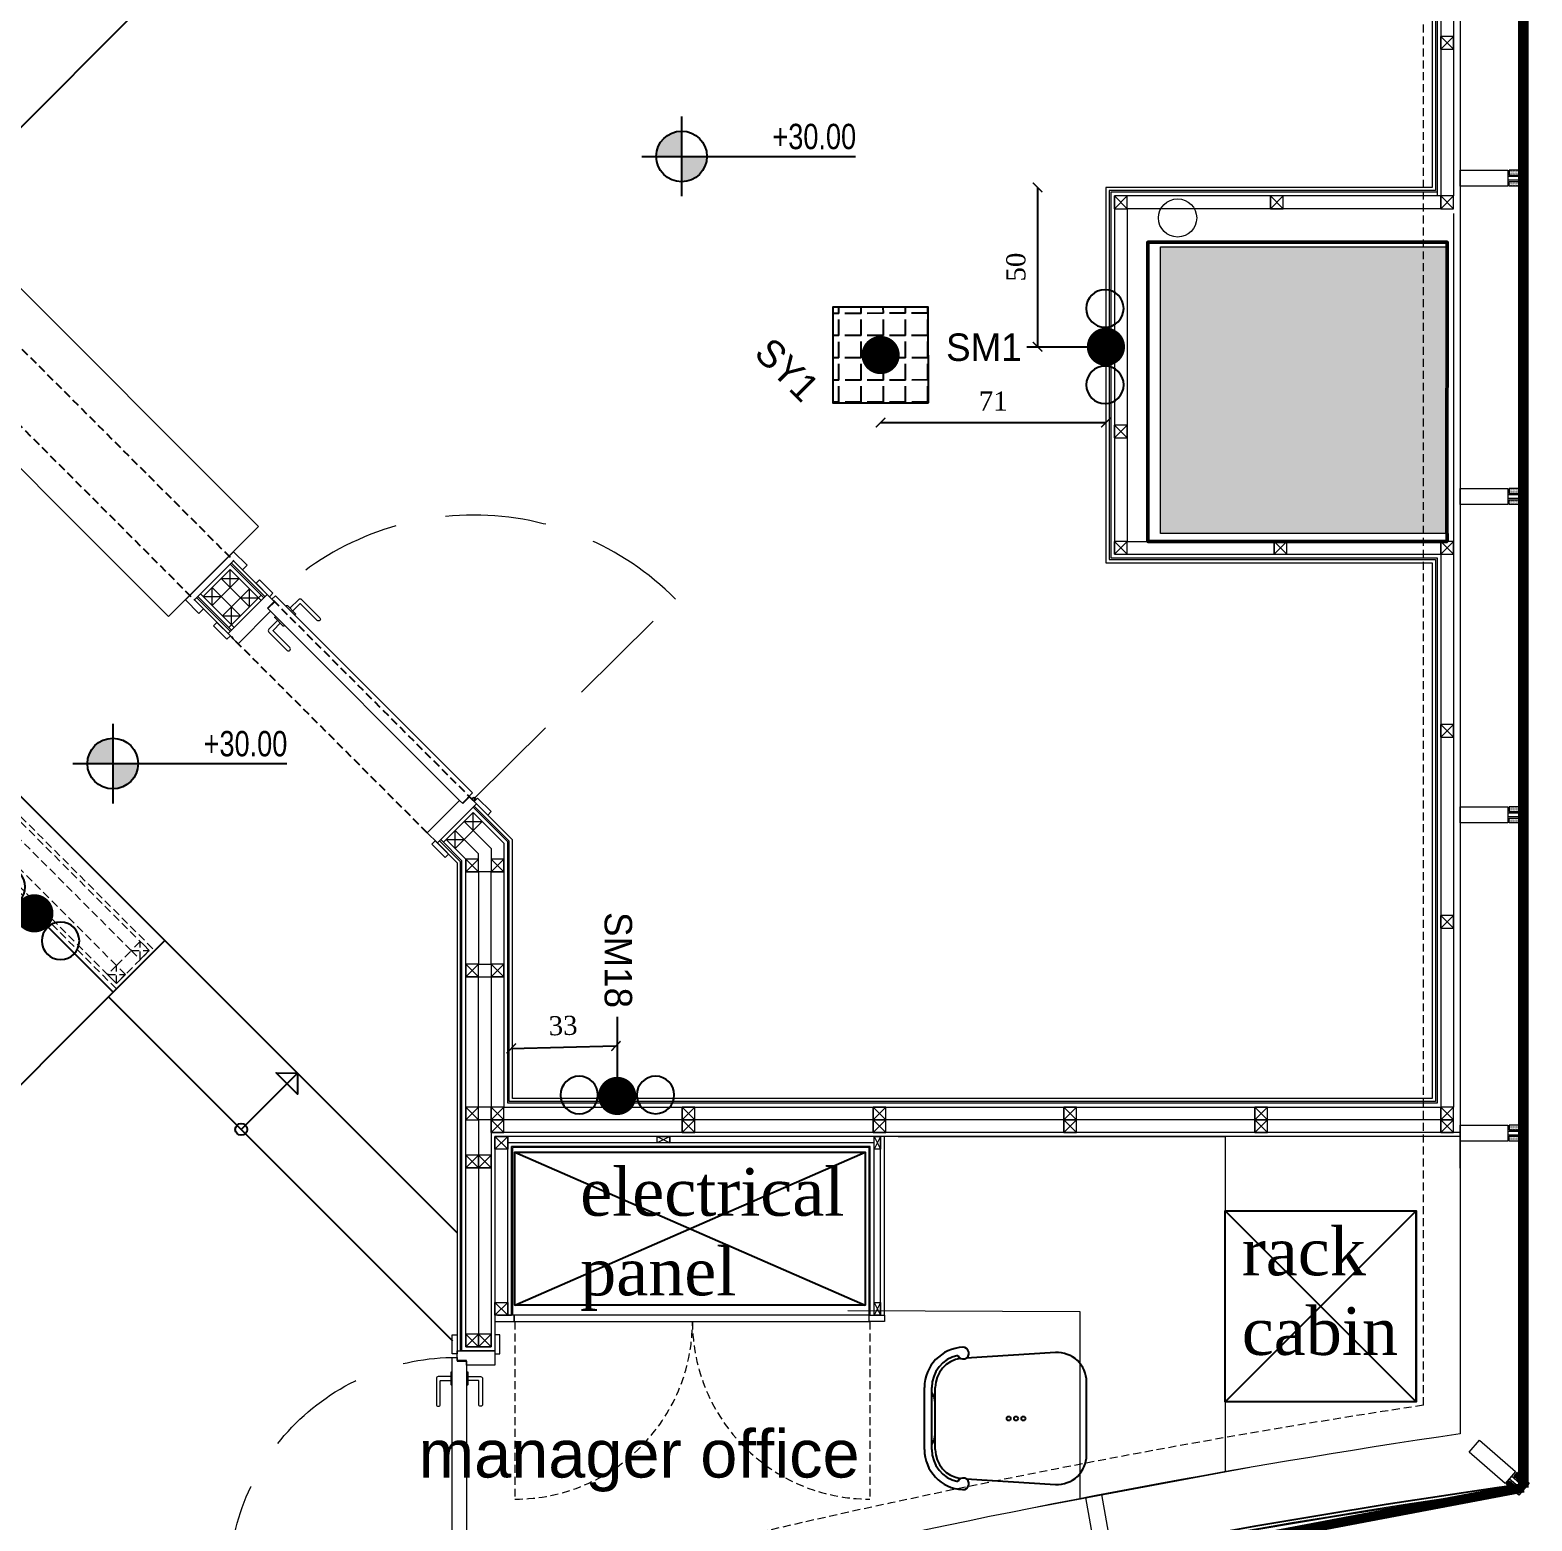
# Model space of a CAD drawing. Header units: millimetres. Extents: x 4459 to 18299, y -2909 to 3305.
# Drawn here: x 16147 to 16619, y 1166.2 to 1634.6 of the extents above; entities that cross this region are included whole.
import ezdxf
from ezdxf.enums import TextEntityAlignment as Align
from ezdxf.xclip import XClip

# ---------------------------------------------------------------- set-up
doc = ezdxf.new("R2010")
doc.units = ezdxf.units.MM
doc.header["$LTSCALE"] = 5
doc.header["$XCLIPFRAME"] = 0
for name, pattern in [('DASHDOT', [25.4, 12.7, -6.35, 0, -6.35]), ('DASHED', [0.75, 0.5, -0.25]), ('DASHEDX2', [1.5, 1, -0.5]), ('HIDDEN', [9.525, 6.35, -3.175]), ('HIDDENX2', [0.75, 0.5, -0.25])]:
    doc.linetypes.add(name, pattern=pattern)
doc.layers.get('Defpoints').update_dxf_attribs({"lineweight": 9})
for name, color, linetype, lineweight in [('141125_RT1$0$LP-CONCRETE', 4, 'Continuous', 15), ('141125_RT1$0$LP-CONCRETE_HATCH', 251, 'Continuous', 9), ('141125_RT1$0$LP-SHOPFRONT', 230, 'Continuous', 9), ('2DGORUNUS3', 41, 'Continuous', 0), ('A-_WIND----_E-', 4, 'Continuous', 13), ('I-Furn-Fixd-N', 2, 'Continuous', 9), ('LP-AREA_POLYLINE', 7, 'Continuous', 5), ('MAK', 235, 'Continuous', 25), ('no3_ahsap kesit on', 40, 'Continuous', 20), ('no3_ahşap gorunus on kalın', 34, 'Continuous', 20), ('no3_alçıpan kesit', 210, 'Continuous', 20), ('no3_duvar kaplama', 8, 'Continuous', 9), ('no3_duvar mevcut', 4, 'Continuous', 50), ('no3_kutu profil gorunus', 8, 'Continuous', 18), ('no3_kutuprofil kesit', 74, 'Continuous', 18), ('no3_mermer gorunus on', 31, 'Continuous', 15), ('no3_seramik ön', 123, 'Continuous', 18), ('no3_yazı tefriş', 152, 'Continuous', 15), ('no3_ölçü tefriş', 252, 'Continuous', 0)]:
    doc.layers.add(name, color=color, linetype=linetype, lineweight=lineweight)
for name, color, linetype in [('DY-49-Kot', 7, 'Continuous'), ('I-Eqpm-Move-N', 2, 'Continuous'), ('I-Furn-Move-N', 2, 'Continuous'), ('katman 1', 7, 'Continuous'), ('LP-DIMENSION_INT_100', 51, 'Continuous'), ('LP-RETAIL_LINE', 10, 'DASHEDX2'), ('S2000-019 Su Tes İşaretler', 5, 'Continuous'), ('SIH', 4, 'Continuous'), ('Sktürk-002 Çizgi', 7, 'Continuous'), ('SU', 152, 'Continuous'), ('wall', 4, 'Continuous'), ('xref_4_vitrin_kaplama$0$2DCAM', 6, 'Continuous')]:
    doc.layers.add(name, color=color, linetype=linetype)
doc.styles.add('M_1.1', font='stylu.ttf', dxfattribs={"width": 0.8, "height": 5})
doc.styles.add('ROMANSTW', font='georgia.ttf')
doc.styles.get("Standard").update_dxf_attribs({"font": 'arial.ttf'})
doc.styles.add('TAKSİM', font='GOTHIC.TTF', dxfattribs={"height": 20})
doc.dimstyles.new('M2', dxfattribs={"dimtxt": 6, "dimasz": 3, "dimexe": 1, "dimexo": 4, "dimgap": 3, "dimtad": 1, "dimdec": 0, "dimzin": 12, "dimdsep": 46, "dimtxsty": 'ROMANSTW', "dimblk": 'ARCHTICK', "dimcen": 0.09, "dimse1": 1, "dimse2": 1, "dimclrd": 251, "dimclre": 251, "dimclrt": 1, "dimadec": 0, "dimazin": 0, "dimtfac": 1, "dimtdec": 0, "dimtix": 1, "dimtmove": 0, "dimatfit": 3, "dimldrblk": 'ARCHTICK', "dimfxl": 1, "dimtolj": 1, "dimtzin": 0, "dimarcsym": 0})
pattern_1 = [(0, (0, 0), (0.9375, 1.875), [0, -1.875])]

# ---------------------------------------------------------------- blocks, each defined once
blk = doc.blocks.new('#150 - TOLIX CHAIR - PLAN VIEW')
at = {"layer": 'I-Furn-Move-N'}
for p, q in [((-23666.1, -18079), (-23471.6, -18079)), ((-23666.1, -18102.1), (-23471.6, -18102.1)), ((-23666.1, -18113.2), (-23471.6, -18113.2)), ((-23758.8, -18210.3), (-23775.9, -18491.3)), ((-23361.8, -18491.3), (-23378.9, -18210.3)), ((-23683.7, -18588.6), (-23454, -18588.6))]:
    blk.add_line(p, q, dxfattribs=at)
for centre in [(-23568.8, -18344), (-23568.8, -18367.1), (-23568.8, -18390.1)]:
    blk.add_circle(centre, 6.46, dxfattribs=at)
for centre, radius, start, end in [((-23666.1, -18205.5), 126.5, 90, 176.9521), ((-23666.1, -18205.5), 103.4, 90, 167.7747), ((-23666.1, -18205.5), 92.3, 90, 172.1616), ((-23613, -18041.6), 71.6, 237.668, 268.4154), ((-23524.7, -18041.6), 71.6, 271.5846, 302.332), ((-23471.6, -18205.5), 126.5, 2.2784, 90), ((-23471.6, -18205.5), 103.4, 12.2253, 90), ((-23471.6, -18205.5), 92.3, 7.8384, 90), ((-23774.2, -18200.5), 18.3, 174.6737, 67.3294), ((-23363.5, -18200.5), 18.3, 112.6706, 5.3263), ((-23683.7, -18496.3), 92.3, 176.8779, 270), ((-23454, -18496.3), 92.3, 270, 3.1221)]:
    blk.add_arc(centre, radius, start, end, dxfattribs=at)
blk = doc.blocks.new('mgdlkgm')
at = {"layer": '141125_RT1$0$LP-CONCRETE_HATCH'}
blk.add_hatch(color=256, dxfattribs=at).paths.add_polyline_path([(62977.11, -7804.78), (62977.11, -7714.78), (63067.11, -7714.78), (63067.11, -7804.78)])
at = {"layer": '141125_RT1$0$LP-CONCRETE'}
blk.add_lwpolyline([(62977.11, -7804.78), (62977.11, -7714.78), (63067.11, -7714.78), (63067.11, -7804.78)], close=True, dxfattribs=at)
blk = doc.blocks.new('Mullion')
at = {"layer": 'A-_WIND----_E-', "lineweight": 0, "ltscale": 0.3}
h = blk.add_hatch(dxfattribs=at)
h.set_pattern_fill('DOTS', color=8, scale=30)
h.set_pattern_definition(pattern_1)
h.paths.add_polyline_path([(0, 25), (-30, 25), (-30, 10), (0, 10)])
h = blk.add_hatch(dxfattribs=at)
h.set_pattern_fill('DOTS', color=8, scale=30)
h.set_pattern_definition(pattern_1)
h.paths.add_polyline_path([(0, -25), (-30, -25), (-30, -10), (0, -10)])
at = {"layer": 'A-_WIND----_E-', "color": 8, "lineweight": 0, "ltscale": 0.3}
for points in [[(-185, 25), (-35, 25), (-35, -25), (-185, -25)], [(-35, -5), (0, -5), (0, 5), (-35, 5)], [(-30, 10), (0, 10), (0, 25), (-30, 25)], [(5, 25), (21, 25), (21, -25), (5, -25)], [(-30, -10), (0, -10), (0, -25), (-30, -25)]]:
    blk.add_lwpolyline(points, close=True, dxfattribs=at)
blk = doc.blocks.new('A$C25195F0E')
at = {"layer": 'LP-AREA_POLYLINE', "elevation": 0}
for points in [[(1241.29, 1481.77), (1740.61, 982.45), (1740.61, -260.52, 0.060132), (1740.61, -260.52), (1740.61, -260.52), (1740.61, -260.52), (1740.61, -260.52), (1740.61, -260.52), (1740.61, -260.52), (1740.61, -260.52), (1740.61, -260.52), (1740.61, -260.52, 0.142516), (363.91, -881.77), (-329.17, -187.72), (-378.67, -138.22)], [(1832.15, 631.33), (1832.15, -450.55, 0.036002), (1478.39, -517.79), (1520.47, -661.41), (1396.29, -697.8), (1431.3, -817.26), (1295.85, -880.41), (957.04, -1038.36), (957.04, -935.71), (837.04, -935.7), (837.04, -1055.7), (538.1, -1055.71), (364.23, -881.45), (364.23, -881.45, -0.142737), (1742.15, -260.52), (1742.15, 631.33)]]:
    blk.add_lwpolyline(points, format="xyb", close=True, dxfattribs=at)
blk = doc.blocks.new('KAPI1')
at = {"layer": 'no3_ahsap kesit on'}
for p, q in [((16945.47, -7443.85), (16945.47, -7445.35)), ((17033.07, -7443.85), (16945.47, -7443.85)), ((16945.47, -7445.35), (16946.67, -7445.35)), ((16946.67, -7445.35), (16946.67, -7448.35)), ((17033.07, -7443.85), (17033.07, -7448.35)), ((17034.27, -7445.35), (17033.07, -7445.35)), ((16946.67, -7448.35), (17031.87, -7448.35))]:
    blk.add_line(p, q, dxfattribs=at)
for points in [[(16951.47, -7443.35), (16951.47, -7439.45, -0.414214), (16952.07, -7438.85), (16960.21, -7438.85, -1), (16960.21, -7440.05), (16952.92, -7440.05, 0.414214), (16952.67, -7440.3), (16952.67, -7443.35)], [(16950.07, -7443.85), (16950.07, -7443.6, -0.414214), (16950.32, -7443.35), (16953.82, -7443.35, -0.414214), (16954.07, -7443.6), (16954.07, -7443.85)], [(16954.07, -7448.35), (16954.07, -7448.6, -0.414214), (16953.82, -7448.85), (16950.32, -7448.85, -0.414214), (16950.07, -7448.6), (16950.07, -7448.35)], [(16951.47, -7448.85), (16951.47, -7452.75, 0.414214), (16952.07, -7453.35), (16960.21, -7453.35, 1), (16960.21, -7452.15), (16952.92, -7452.15, -0.414214), (16952.67, -7451.9), (16952.67, -7448.85)]]:
    blk.add_lwpolyline(points, format="xyb", dxfattribs=at)
for points in [[(16938.37, -7443.85), (16938.37, -7445.35), (16944.37, -7445.35), (16944.37, -7443.85), (16938.37, -7443.85)], [(17041.37, -7443.85), (17041.37, -7445.35), (17035.37, -7445.35), (17035.37, -7443.85), (17041.37, -7443.85)], [(16938.37, -7464.25), (16938.37, -7462.75), (16944.37, -7462.75), (16944.37, -7464.25), (16938.37, -7464.25)], [(17041.37, -7464.25), (17041.37, -7462.75), (17035.37, -7462.75), (17035.37, -7464.25), (17041.37, -7464.25)]]:
    blk.add_lwpolyline(points, dxfattribs=at)
for points in [[(16943.37, -7445.35), (16943.37, -7462.75), (16947.87, -7462.75), (16947.87, -7448.35), (16946.47, -7448.35), (16946.47, -7445.35)], [(17036.37, -7445.35), (17036.37, -7462.75), (17031.87, -7462.75), (17031.87, -7448.35), (17033.27, -7448.35), (17033.27, -7445.35)]]:
    blk.add_lwpolyline(points, close=True, dxfattribs=at)
blk.add_circle((17034.68, -7444.85), 0.5, dxfattribs=at)
at = {"layer": 'no3_duvar kaplama', "linetype": 'HIDDEN'}
blk.add_line((17034.68, -7444.85), (17035.11, -7355.69), dxfattribs=at)
blk.add_arc((17034.71, -7444.93), 89.24, 89.7396, 180.2747, dxfattribs=at)
blk = doc.blocks.new('KAPI2')
at = {"layer": 'no3_ahsap kesit on'}
for p, q in [((17072.72, -7443.85), (17072.72, -7445.35)), ((17142.32, -7443.85), (17072.72, -7443.85)), ((17072.72, -7445.35), (17073.92, -7445.35)), ((17073.92, -7445.35), (17073.92, -7448.35)), ((17142.32, -7443.85), (17142.32, -7448.35)), ((17143.52, -7445.35), (17142.32, -7445.35)), ((17073.92, -7448.35), (17141.12, -7448.35))]:
    blk.add_line(p, q, dxfattribs=at)
for points in [[(17078.72, -7443.35), (17078.72, -7439.45, -0.414214), (17079.32, -7438.85), (17087.46, -7438.85, -1), (17087.46, -7440.05), (17080.17, -7440.05, 0.414214), (17079.92, -7440.3), (17079.92, -7443.35)], [(17077.32, -7443.85), (17077.32, -7443.6, -0.414214), (17077.57, -7443.35), (17081.07, -7443.35, -0.414214), (17081.32, -7443.6), (17081.32, -7443.85)], [(17081.32, -7448.35), (17081.32, -7448.6, -0.414214), (17081.07, -7448.85), (17077.57, -7448.85, -0.414214), (17077.32, -7448.6), (17077.32, -7448.35)], [(17078.72, -7448.85), (17078.72, -7452.75, 0.414214), (17079.32, -7453.35), (17087.46, -7453.35, 1), (17087.46, -7452.15), (17080.17, -7452.15, -0.414214), (17079.92, -7451.9), (17079.92, -7448.85)]]:
    blk.add_lwpolyline(points, format="xyb", dxfattribs=at)
for points in [[(17065.62, -7443.85), (17065.62, -7445.35), (17071.62, -7445.35), (17071.62, -7443.85), (17065.62, -7443.85)], [(17150.62, -7443.85), (17150.62, -7445.35), (17144.62, -7445.35), (17144.62, -7443.85), (17150.62, -7443.85)], [(17065.62, -7458.75), (17065.62, -7457.25), (17071.62, -7457.25), (17071.62, -7458.75), (17065.62, -7458.75)], [(17150.62, -7458.75), (17150.62, -7457.25), (17144.62, -7457.25), (17144.62, -7458.75), (17150.62, -7458.75)]]:
    blk.add_lwpolyline(points, dxfattribs=at)
for points in [[(17070.62, -7445.35), (17070.62, -7457.25), (17075.12, -7457.25), (17075.12, -7448.35), (17073.72, -7448.35), (17073.72, -7445.35)], [(17145.62, -7445.35), (17145.62, -7457.25), (17141.12, -7457.25), (17141.12, -7448.35), (17142.52, -7448.35), (17142.52, -7445.35)]]:
    blk.add_lwpolyline(points, close=True, dxfattribs=at)
blk.add_circle((17143.93, -7444.85), 0.5, dxfattribs=at)
at = {"layer": 'no3_duvar kaplama', "linetype": 'HIDDEN'}
blk.add_line((17143.93, -7444.85), (17143.93, -7373.64), dxfattribs=at)
blk.add_arc((17143.93, -7444.85), 71.21, 89.9998, 180.4043, dxfattribs=at)
blk = doc.blocks.new('plan3')
at = {"color": 252, "linetype": 'DASHED'}
for p, q in [((26778.99, -6858.65), (26864.04, -6943.69)), ((26766.69, -6870.96), (26851.73, -6956)), ((26939.34, -7019), (26875.7, -6955.36)), ((26924.92, -7029.18), (26863.4, -6967.67))]:
    blk.add_line(p, q, dxfattribs=at)
at = {"layer": '141125_RT1$0$LP-SHOPFRONT'}
blk.add_line((27267.97, -6021.97), (27267.97, -7234.94), dxfattribs=at)
blk.add_arc((27647.4, -9911.93, 0), 2703.74, 98.06712, 107.59867, dxfattribs=at)
at = {"layer": '2DGORUNUS3', "linetype": 'HIDDENX2'}
blk.add_lwpolyline([(25764.4, -7970.13), (25764.4, -7930.1, -0.153565), (27237.97, -7209.02), (27237.97, -5980.3), (27603.18, -5980.3)], format="xyb", dxfattribs=at)
at = {"layer": 'A-_WIND----_E-', "color": 8, "lineweight": 0, "ltscale": 0.3, "elevation": 0}
blk.add_lwpolyline([(27249.47, -6021.04), (27249.47, -7218, 0.040135), (26824.33, -7316.16)], format="xyb", dxfattribs=at)
blk.add_lwpolyline([(27242.27, -6720.24), (27242.27, -6829.12)], dxfattribs=at)
at = {"layer": 'LP-RETAIL_LINE', "ltscale": 0.2, "const_width": 3}
blk.add_lwpolyline([(27359.51, -6343.09), (27359.51, -7424.97, 0.036002), (27005.75, -7492.21), (27047.83, -7635.83), (26923.65, -7672.22), (26958.66, -7791.68), (26823.22, -7854.83), (26484.4, -8012.79), (26484.4, -7910.13), (26364.4, -7910.13), (26364.4, -8030.13), (26065.46, -8030.13), (25891.59, -7855.87), (25891.59, -7855.87, -0.142737), (27269.51, -7234.94), (27269.51, -6343.09)], format="xyb", close=True, dxfattribs=at)
at = {"layer": 'MAK', "color": 1}
blk.add_lwpolyline([(26952.49, -7129.57), (27062.49, -7129.57), (27062.49, -7177.61), (26952.49, -7177.61), (26952.49, -7129.57), (27062.49, -7177.61), (26952.49, -7177.61), (27062.49, -7129.57)], dxfattribs=at)
at = {"layer": 'no3_ahsap kesit on'}
for p, q in [((27067.38, -7179.49, 0), (27067.38, -7124.55)), ((27068.63, -7180.74, 0), (27068.63, -7124.55))]:
    blk.add_line(p, q, dxfattribs=at)
blk.add_lwpolyline([(26866.86, -6946.52), (26868.28, -6945.11), (26864.04, -6940.87), (26848.9, -6956), (26853.15, -6960.24), (26854.56, -6958.83), (26851.73, -6956), (26864.04, -6943.69), (26866.86, -6946.52)], dxfattribs=at)
at = {"layer": 'no3_ahsap kesit on', "elevation": 0}
for points in [[(26952.28, -7180.74), (26946.2, -7180.74), (26946.2, -7182.74), (26952.28, -7182.74)], [(27063.84, -7180.74), (27068.63, -7180.74), (27068.63, -7182.74), (27063.84, -7182.74)]]:
    blk.add_lwpolyline(points, close=True, dxfattribs=at)
at = {"layer": 'no3_alçıpan kesit'}
for p, q in [((27242.27, -6720.24), (27242.27, -6829.12, 0)), ((27243.47, -6720.24), (27243.47, -6833.12, 0)), ((26853.64, -6954.09), (26862.74, -6944.99)), ((26854.49, -6954.94), (26862.98, -6946.45)), ((26873.58, -6955.36), (26862.98, -6944.76)), ((26872.73, -6956.21), (26862.98, -6946.45)), ((26863.4, -6965.54), (26852.79, -6954.94)), ((26864.25, -6964.7), (26853.64, -6954.09)), ((26872.73, -6954.51), (26862.55, -6964.7)), ((26873.58, -6955.36), (26863.4, -6965.54)), ((26939.34, -7021.12), (26929.16, -7031.31)), ((26930.01, -7032.15), (26939.34, -7022.82)), ((26950.2, -7031.98, 0), (26939.34, -7021.12)), ((26939.34, -7022.82), (26939.34, -7022.82)), ((26939.34, -7022.82), (26949, -7032.48)), ((26935.8, -7037.95, 0), (26929.16, -7031.31)), ((26937, -7037.45), (26930.86, -7031.31)), ((26933.69, -7028.48), (26933.69, -7028.48)), ((26945.49, -7028.96), (26945.49, -7028.96)), ((26949, -7032.48), (26949, -7115.35)), ((26950.2, -7114.15, 0), (26950.2, -7031.98, 0)), ((26939.83, -7034.62), (26939.83, -7034.62)), ((26935.8, -7191.91), (26935.8, -7037.95, 0)), ((26937, -7190.71), (26937, -7037.45)), ((26949, -7115.35), (27243.47, -7115.35)), ((27242.27, -7114.15, 0), (26950.2, -7114.15, 0)), ((27249.47, -7123.35), (26945, -7123.35)), ((26945, -7123.35), (26945, -7190.71)), ((27249.47, -7124.55, 0), (26946.2, -7124.55, 0)), ((26946.2, -7124.55, 0), (26946.2, -7191.91)), ((27065.39, -7126.55, 0), (26950.2, -7126.55, 0)), ((26950.2, -7179.54, 0), (26950.2, -7126.55, 0)), ((27065.39, -7179.49, 0), (27065.39, -7126.55, 0)), ((27064.14, -7127.75, 0), (26951.4, -7127.75, 0)), ((26951.4, -7180.74, 0), (26951.4, -7127.75, 0)), ((27064.14, -7180.74, 0), (27064.14, -7127.75, 0)), ((26947, -7180.74, 0), (26951.4, -7180.74, 0)), ((26946.2, -7191.91), (26935.8, -7191.91)), ((26945, -7190.71), (26937, -7190.71))]:
    blk.add_line(p, q, dxfattribs=at)
at = {"layer": 'no3_alçıpan kesit', "elevation": 0}
for points in [[(27242.27, -6827.92), (27139.7, -6827.92), (27139.7, -6942.84), (27242.27, -6942.84)], [(27243.47, -6829.12), (27140.9, -6829.12), (27140.9, -6941.64), (27243.47, -6941.64), (27243.47, -7115.35)], [(27242.27, -6942.84), (27242.27, -7114.15)]]:
    blk.add_lwpolyline(points, dxfattribs=at)
at = {"layer": 'no3_duvar mevcut'}
blk.add_lwpolyline([(27245.4, -6935.13), (27245.4, -6937.64), (27151.36, -6937.64), (27151.36, -6843.64), (27245.47, -6843.64), (27245.37, -6935.13)], dxfattribs=at)
at = {"layer": 'no3_kutu profil gorunus', "elevation": 0}
blk.add_lwpolyline([(26952.28, -7180.74), (26952.28, -7182.74), (27063.84, -7182.74), (27063.84, -7180.74)], close=True, dxfattribs=at)
at = {"layer": 'no3_kutuprofil kesit', "elevation": 0}
for points in [[(27247.47, -6778.97), (27243.47, -6778.97), (27243.47, -6782.97), (27247.47, -6782.97), (27247.47, -6778.97), (27243.47, -6782.97), (27243.47, -6778.97), (27247.47, -6782.97)], [(27144.9, -6829.12), (27140.9, -6829.12), (27140.9, -6833.12), (27144.9, -6833.12), (27144.9, -6829.12), (27140.9, -6833.12), (27140.9, -6829.12), (27144.9, -6833.12)], [(27144.9, -6901.13), (27140.9, -6901.13), (27140.9, -6905.13), (27144.9, -6905.13), (27144.9, -6901.13), (27140.9, -6905.13), (27140.9, -6901.13), (27144.9, -6905.13)], [(27144.9, -6937.64), (27140.9, -6937.64), (27140.9, -6941.64), (27144.9, -6941.64), (27144.9, -6937.64), (27140.9, -6941.64), (27140.9, -6937.64), (27144.9, -6941.64)], [(27195.1, -6937.64), (27191.1, -6937.64), (27191.1, -6941.64), (27195.1, -6941.64), (27195.1, -6937.64), (27191.1, -6941.64), (27191.1, -6937.64), (27195.1, -6941.64)], [(27247.47, -6937.64), (27243.47, -6937.64), (27243.47, -6941.64), (27247.47, -6941.64), (27247.47, -6937.64), (27243.47, -6941.64), (27243.47, -6937.64), (27247.47, -6941.64)], [(27247.47, -6995.13), (27243.47, -6995.13), (27243.47, -6999.13), (27247.47, -6999.13), (27247.47, -6995.13), (27243.47, -6999.13), (27243.47, -6995.13), (27247.47, -6999.13)], [(26936.51, -7025.65), (26939.34, -7028.48), (26942.17, -7025.65), (26939.34, -7022.82), (26936.51, -7025.65), (26942.17, -7025.65), (26939.34, -7028.48), (26939.34, -7022.82)], [(26930.86, -7031.31), (26933.69, -7034.13), (26936.51, -7031.31), (26933.69, -7028.48), (26930.86, -7031.31), (26936.51, -7031.31), (26933.69, -7034.13), (26933.69, -7028.48)], [(26937, -7037.45), (26937, -7041.45), (26941, -7041.45), (26941, -7037.45), (26937, -7037.45), (26941, -7041.45), (26937, -7041.45), (26941, -7037.45)], [(26945, -7037.45), (26945, -7041.45), (26949, -7041.45), (26949, -7037.45), (26945, -7037.45), (26949, -7041.45), (26945, -7041.45), (26949, -7037.45)], [(27247.47, -7055.13), (27243.47, -7055.13), (27243.47, -7059.13), (27247.47, -7059.13), (27247.47, -7055.13), (27243.47, -7059.13), (27243.47, -7055.13), (27247.47, -7059.13)], [(26937, -7070.46), (26937, -7074.46), (26941, -7074.46), (26941, -7070.46), (26937, -7070.46), (26941, -7074.46), (26937, -7074.46), (26941, -7070.46)], [(26945, -7070.46), (26945, -7074.46), (26949, -7074.46), (26949, -7070.46), (26945, -7070.46), (26949, -7074.46), (26945, -7074.46), (26949, -7070.46)], [(26941, -7115.35), (26937, -7115.35), (26937, -7119.35), (26941, -7119.35), (26941, -7115.35), (26937, -7119.35), (26937, -7115.35), (26941, -7119.35)], [(26949, -7115.35), (26945, -7115.35), (26945, -7119.35), (26949, -7119.35), (26949, -7115.35), (26945, -7119.35), (26945, -7115.35), (26949, -7119.35)], [(27009, -7115.35), (27005, -7115.35), (27005, -7119.35), (27009, -7119.35), (27009, -7115.35), (27005, -7119.35), (27005, -7115.35), (27009, -7119.35)], [(27069, -7115.35), (27065, -7115.35), (27065, -7119.35), (27069, -7119.35), (27069, -7115.35), (27065, -7119.35), (27065, -7115.35), (27069, -7119.35)], [(27129, -7115.35), (27125, -7115.35), (27125, -7119.35), (27129, -7119.35), (27129, -7115.35), (27125, -7119.35), (27125, -7115.35), (27129, -7119.35)], [(27189, -7115.35), (27185, -7115.35), (27185, -7119.35), (27189, -7119.35), (27189, -7115.35), (27185, -7119.35), (27185, -7115.35), (27189, -7119.35)], [(27247.47, -7115.35), (27243.47, -7115.35), (27243.47, -7119.35), (27247.47, -7119.35), (27247.47, -7115.35), (27243.47, -7119.35), (27243.47, -7115.35), (27247.47, -7119.35)], [(26949, -7119.35), (26945, -7119.35), (26945, -7123.35), (26949, -7123.35), (26949, -7119.35), (26945, -7123.35), (26945, -7119.35), (26949, -7123.35)], [(27009, -7119.35), (27005, -7119.35), (27005, -7123.35), (27009, -7123.35), (27009, -7119.35), (27005, -7123.35), (27005, -7119.35), (27009, -7123.35)], [(27069, -7119.35), (27065, -7119.35), (27065, -7123.35), (27069, -7123.35), (27069, -7119.35), (27065, -7123.35), (27065, -7119.35), (27069, -7123.35)], [(27129, -7119.35), (27125, -7119.35), (27125, -7123.35), (27129, -7123.35), (27129, -7119.35), (27125, -7123.35), (27125, -7119.35), (27129, -7123.35)], [(27189, -7119.35), (27185, -7119.35), (27185, -7123.35), (27189, -7123.35), (27189, -7119.35), (27185, -7123.35), (27185, -7119.35), (27189, -7123.35)], [(27247.47, -7119.35), (27243.47, -7119.35), (27243.47, -7123.35), (27247.47, -7123.35), (27247.47, -7119.35), (27243.47, -7123.35), (27243.47, -7119.35), (27247.47, -7123.35)], [(26946.2, -7124.55), (26950.2, -7124.55), (26950.2, -7128.55), (26946.2, -7128.55), (26946.2, -7124.55), (26950.2, -7128.55), (26950.2, -7124.55), (26946.2, -7128.55)], [(26997.18, -7124.55), (27001.18, -7124.55), (27001.18, -7126.55), (26997.18, -7126.55), (26997.18, -7124.55), (27001.18, -7126.55), (27001.18, -7124.55), (26997.18, -7126.55)], [(27065.39, -7124.55), (27067.39, -7124.55), (27067.39, -7128.55), (27065.39, -7128.55), (27065.39, -7124.55), (27067.39, -7128.55), (27067.39, -7124.55), (27065.39, -7128.55)], [(26937, -7130.46), (26937, -7134.46), (26941, -7134.46), (26941, -7130.46), (26937, -7130.46), (26941, -7134.46), (26937, -7134.46), (26941, -7130.46)], [(26941, -7130.46), (26941, -7134.46), (26945, -7134.46), (26945, -7130.46), (26941, -7130.46), (26945, -7134.46), (26941, -7134.46), (26945, -7130.46)], [(27063.84, -7180.74), (27063.84, -7128.05), (26951.7, -7128.05), (26951.7, -7180.74)], [(26946.2, -7176.74), (26950.2, -7176.74), (26950.2, -7180.74), (26946.2, -7180.74), (26946.2, -7176.74), (26950.2, -7180.74), (26950.2, -7176.74), (26946.2, -7180.74)], [(27065.39, -7176.74), (27067.39, -7176.74), (27067.39, -7180.74), (27065.39, -7180.74), (27065.39, -7176.74), (27067.39, -7180.74), (27067.39, -7176.74), (27065.39, -7180.74)], [(26937, -7186.71), (26937, -7190.71), (26941, -7190.71), (26941, -7186.71), (26937, -7186.71), (26941, -7190.71), (26937, -7190.71), (26941, -7186.71)], [(26941, -7186.71), (26941, -7190.71), (26945, -7190.71), (26945, -7186.71), (26941, -7186.71), (26945, -7190.71), (26941, -7190.71), (26945, -7186.71)]]:
    blk.add_lwpolyline(points, dxfattribs=at)
at = {"layer": 'no3_kutuprofil kesit'}
for points in [[(27193.89, -6829.12), (27189.89, -6829.12), (27189.89, -6833.12), (27193.89, -6833.12), (27193.89, -6829.12), (27189.89, -6833.12), (27189.89, -6829.12), (27193.89, -6833.12)], [(27247.47, -6829.12), (27243.47, -6829.12), (27243.47, -6833.12), (27247.47, -6833.12), (27247.47, -6829.12), (27243.47, -6833.12), (27243.47, -6829.12), (27247.47, -6833.12)], [(26860.15, -6949.28), (26862.98, -6952.11), (26865.8, -6949.28), (26862.98, -6946.45), (26860.15, -6949.28), (26865.8, -6949.28), (26862.98, -6952.11), (26862.98, -6946.45)], [(26854.49, -6954.94), (26857.32, -6957.77), (26860.15, -6954.94), (26857.32, -6952.11), (26854.49, -6954.94), (26860.15, -6954.94), (26857.32, -6957.77), (26857.32, -6952.11)], [(26866.23, -6955.36), (26869.06, -6958.19), (26871.88, -6955.36), (26869.06, -6952.53), (26866.23, -6955.36), (26871.88, -6955.36), (26869.06, -6958.19), (26869.06, -6952.53)], [(26860.57, -6961.02), (26863.4, -6963.85), (26866.23, -6961.02), (26863.4, -6958.19), (26860.57, -6961.02), (26866.23, -6961.02), (26863.4, -6963.85), (26863.4, -6958.19)]]:
    blk.add_lwpolyline(points, dxfattribs=at)
at = {"layer": 'no3_mermer gorunus on', "lineweight": 9}
blk.add_lwpolyline([(26789.69, -6850.78), (26761.41, -6879.07), (26843.62, -6961.28), (26871.91, -6933), (26789.69, -6850.78)], dxfattribs=at)
at = {"layer": 'no3_mermer gorunus on', "color": 3}
blk.add_circle((27160.72, -6836.02), 6, dxfattribs=at)
at = {"layer": 'no3_seramik ön'}
for p, q in [((27240.77, -6722.94, 0), (27240.77, -6826.42, 0)), ((27241.77, -6721.94), (27241.77, -6827.42, 0)), ((27240.77, -6826.42, 0), (27138.2, -6826.42, 0)), ((27138.2, -6826.42, 0), (27138.2, -6944.34)), ((27241.77, -6827.42, 0), (27139.2, -6827.42, 0)), ((27139.2, -6827.42, 0), (27139.2, -6943.34)), ((26873.94, -6955.01), (26863.33, -6944.4)), ((26874.64, -6954.3), (26864.04, -6943.69)), ((27138.2, -6944.34), (27240.77, -6944.34)), ((27139.2, -6943.34), (27241.77, -6943.34)), ((27240.77, -6944.34), (27240.77, -7112.65, 0)), ((27241.77, -6943.34), (27241.77, -7113.65)), ((26862.34, -6966.6), (26851.73, -6956)), ((26863.05, -6965.9), (26852.44, -6955.29)), ((26950.7, -7031.77), (26939.7, -7020.77)), ((26951.7, -7031.36, 0), (26940.4, -7020.06)), ((26928.1, -7032.37), (26934.3, -7038.57, 0)), ((26928.81, -7031.66), (26935.3, -7038.15)), ((26950.7, -7113.65), (26950.7, -7031.77)), ((26951.7, -7112.65, 0), (26951.7, -7031.36, 0)), ((26934.3, -7038.57, 0), (26934.3, -7191.91)), ((26934.6, -7037.45), (26934.6, -7037.45)), ((26935.3, -7038.15), (26935.3, -7191.91)), ((27240.77, -7112.65, 0), (26951.7, -7112.65, 0)), ((27241.77, -7113.65), (26950.7, -7113.65))]:
    blk.add_line(p, q, dxfattribs=at)
at = {"layer": 'no3_ölçü tefriş'}
for p, q in [((26936.51, -7031.31), (26939.34, -7028.48)), ((26941, -7035.79), (26936.51, -7031.31)), ((26939.34, -7028.48), (26945, -7034.14)), ((26941, -7037.45), (26941, -7035.79)), ((26945, -7034.14), (26945, -7037.45)), ((27243.47, -7119.35), (26949, -7119.35))]:
    blk.add_line(p, q, dxfattribs=at)
at = {"layer": 'no3_ölçü tefriş', "linetype": 'DASHED'}
for p, q in [((26952.49, -7182.74, 0), (26952.49, -7238.52, 0)), ((27064.04, -7182.74, 0), (27064.04, -7238.52, 0))]:
    blk.add_line(p, q, dxfattribs=at)
at = {"layer": 'no3_ölçü tefriş', "elevation": 0}
for points in [[(26889.96, -6116), (26945.11, -6171.15), (27058.94, -6059.17), (27247.47, -6059.17), (27247.47, -6829.12)], [(26945, -7119.35), (26941, -7119.35), (26941, -7188.71)]]:
    blk.add_lwpolyline(points, dxfattribs=at)
at = {"layer": 'no3_ölçü tefriş'}
for points in [[(27243.47, -6833.12), (27144.9, -6833.12), (27144.9, -6937.64), (27151.9, -6937.64)], [(27247.47, -6834.61), (27247.47, -7115.35)], [(26860.15, -6954.94), (26862.98, -6952.11), (26866.23, -6955.36), (26863.4, -6958.19), (26860.15, -6954.94)]]:
    blk.add_lwpolyline(points, dxfattribs=at)
at = {"layer": 'no3_ölçü tefriş', "elevation": 0}
for points in [[(26941, -7070.46), (26945, -7070.46), (26945, -7041.45), (26941, -7041.45)], [(26945, -7115.35), (26941, -7115.35), (26941, -7074.46), (26945, -7074.46)]]:
    blk.add_lwpolyline(points, close=True, dxfattribs=at)
at = {"layer": 'no3_ölçü tefriş', "linetype": 'DASHED'}
for centre, start, end in [((26952.49, -7182.74, 0), 270, 0), ((27064.04, -7182.74, 0), 180, 270)]:
    blk.add_arc(centre, 55.78, start, end, dxfattribs=at)
at = {"layer": 'xref_4_vitrin_kaplama$0$2DCAM'}
blk.add_line((27267.97, -6021.04, 0), (27267.97, -7234.01, 0), dxfattribs=at)
blk.add_arc((27647.4, -9911, 0), 2703.74, 98.06712, 107.59867, dxfattribs=at)
at = {"layer": 'A-_WIND----_E-'}
ref = blk.add_blockref('Mullion', (27267.97, -6823.54, 0), dxfattribs=dict(at, xscale=0.1, yscale=0.1, zscale=0.1))
XClip(ref).set_block_clipping_path([(-22651.8683022803, -11465.8578292649), (3508.0003322479, 14096.5087822975)])
ref = blk.add_blockref('Mullion', (27267.97, -6923.54, 0), dxfattribs=dict(at, xscale=0.1, yscale=0.1, zscale=0.1))
XClip(ref).set_block_clipping_path([(-22651.8683022838, -10465.8578292645), (3508.0003322444, 15096.5087822978)])
ref = blk.add_blockref('Mullion', (27267.97, -7023.54, 0), dxfattribs=dict(at, xscale=0.1, yscale=0.1, zscale=0.1))
XClip(ref).set_block_clipping_path([(-22651.8683022868, -9465.8578292649), (3508.0003322414, 16096.5087822974)])
ref = blk.add_blockref('Mullion', (27267.97, -7123.54, 0), dxfattribs=dict(at, xscale=0.1, yscale=0.1, zscale=0.1))
XClip(ref).set_block_clipping_path([(-22651.8683022812, -8465.8578292649), (3508.000332247, 17096.5087822975)])
ref = blk.add_blockref('Mullion', (27267.97, -7234.01, 0), dxfattribs=dict(at, xscale=0.09999999999999998, yscale=0.09999999999999998, zscale=0.09999999999999998, rotation=319.118257896372))
XClip(ref).set_block_clipping_path([(-12308.3466548283, -20391.1319864425), (7470.1377958389, -3269.5000604114), (-9260.4291040177, 16057.2357734883), (-29038.913554685, -1064.3961525428)])
ref = blk.add_blockref('Mullion', (27137.58, -7255.76), dxfattribs=dict(at, xscale=0.1, yscale=0.1, zscale=0.1, rotation=279.9099216714046))
XClip(ref).set_block_clipping_path([(3363.1352324438, -22258.8150156018), (7865.2403835162, 3510.7363228375), (-17315.7239375054, 7910.0115639836), (-21817.8290885777, -17859.5397744557)])
at = {"layer": 'LP-DIMENSION_INT_100', "color": 0}
ref = blk.add_blockref('mgdlkgm', (-35821.71, 869.66), dxfattribs=at)
XClip(ref).set_block_clipping_path([(60824.4977743, -8839.7825836436), (63440.4846377529, -6283.5459224874)])
at = {"layer": 'no3_ahşap gorunus on kalın'}
ref = blk.add_blockref('A$C25195F0E', (25527.36, -6974.42), dxfattribs=at)
XClip(ref).set_block_clipping_path([(-524.5749777342, -995.7045508397), (2091.4118857187, 1560.5321103166)])
at = {"layer": 'no3_ölçü tefriş', "color": 3, "rotation": 315}
blk.add_blockref('KAPI1', (20158.53, 10291.13), dxfattribs=at)
at = {"layer": 'no3_ölçü tefriş', "color": 3, "xscale": -1, "rotation": 89.9999999999996}
blk.add_blockref('KAPI2', (19488.95, 9878.71), dxfattribs=at)
at = {"layer": 'MAK', "color": 1, "insert": (26972.99, -7134.49), "char_height": 15, "width": 799.0323, "attachment_point": 1, "rotation": 0.0001}
blk.add_mtext('{\\fGeorgia|b0|i0|c162|p18;electrical\\Ppanel\\P}', dxfattribs=at)
blk = doc.blocks.new('Kot işareti-Plan')
at = {"layer": 'DY-49-Kot'}
h = blk.add_hatch(color=256, dxfattribs=at)
h.dxf.hatch_style = 1
h.paths.add_polyline_path([(0, 0.35, 0.414214), (-0.35, 0), (0, 0)])
h.paths.add_polyline_path([(0.35, 0), (0, 0), (0, -0.35, 0.414214)])
for points in [[(0, 0.55), (0, -0.55)], [(-0.55, 0), (2.4, 0)]]:
    blk.add_lwpolyline(points, dxfattribs=at)
blk.add_circle((0, 0), 0.35, dxfattribs=at)
at = {"layer": 'DY-49-Kot', "style": 'M_1.1', "width": 0.8}
for tag, p in [('İNCEKOT', (2.409, 0.1)), ('KABAKOT', (2.408, -0.404))]:
    blk.add_attdef(tag, text='', height=0.35, dxfattribs=at).set_placement(p, align=Align.RIGHT)
blk = doc.blocks.new('RRR')
for p, q in [((28368.41, -7041.79), (28460.26, -7133.65)), ((28350.73, -7059.47), (28458.85, -7167.59))]:
    blk.add_line(p, q)
at = {"elevation": 0}
for points in [[(28185.05, -6858.44), (28368.41, -7041.79), (28350.73, -7059.47)], [(28392.42, -7101.15), (28410.09, -7083.48), (28410.09, -7090.11), (28403.4, -7083.42), (28410.09, -7083.48)]]:
    blk.add_lwpolyline(points, dxfattribs=at)
blk.add_circle((28392.42, -7101.15), 1.86)
at = {"xscale": 22.76837192191504, "yscale": 22.76837192191504, "zscale": 22.76837192191504}
for p in [(28530.81, -6795.48), (28352.06, -6986.23)]:
    blk.add_blockref('Kot işareti-Plan', p, dxfattribs=at).add_auto_attribs({'İNCEKOT': '+30.00'})
blk = doc.blocks.new('vvv')
at = {"layer": 'no3_seramik ön', "color": 251, "linetype": 'DASHED'}
for p, q in [((24724.43, -6556.43), (24738.57, -6542.29)), ((25119.23, -6951.24), (24724.43, -6556.43, 0)), ((25133.38, -6937.1), (25119.23, -6951.24))]:
    blk.add_line(p, q, dxfattribs=at)
for points in [[(25120.29, -6950.18), (24725.49, -6555.37), (24737.51, -6543.35), (25132.32, -6938.16)], [(25120.29, -6948.48), (24727.18, -6555.37), (24737.51, -6545.05), (25130.62, -6938.16)]]:
    blk.add_lwpolyline(points, close=True, dxfattribs=at)
for points in [[(24734.68, -6547.88), (24737.51, -6550.7), (24740.34, -6547.88), (24737.51, -6545.05), (24734.68, -6547.88), (24740.34, -6547.88), (24737.51, -6550.7), (24737.51, -6545.05)], [(24802.17, -6615.36), (24737.51, -6550.7), (24732.84, -6555.37), (24797.5, -6620.03), (24802.17, -6615.36)], [(24727.18, -6555.37), (24730.01, -6558.2), (24732.84, -6555.37), (24730.01, -6552.54), (24727.18, -6555.37), (24732.84, -6555.37), (24730.01, -6558.2), (24730.01, -6552.54)], [(24802.17, -6615.36), (24805, -6618.19), (24807.82, -6615.36), (24805, -6612.54), (24802.17, -6615.36), (24807.82, -6615.36), (24805, -6618.19), (24805, -6612.54)], [(24794.67, -6622.86), (24797.5, -6625.69), (24800.33, -6622.86), (24797.5, -6620.03), (24794.67, -6622.86), (24800.33, -6622.86), (24797.5, -6625.69), (24797.5, -6620.03)], [(24844.59, -6657.79), (24805, -6618.19), (24800.33, -6622.86), (24839.93, -6662.46), (24844.59, -6657.79)], [(24844.59, -6657.79), (24847.42, -6660.62), (24850.25, -6657.79), (24847.42, -6654.96), (24844.59, -6657.79), (24850.25, -6657.79), (24847.42, -6660.62), (24847.42, -6654.96)], [(24837.1, -6665.29), (24839.93, -6668.11), (24842.76, -6665.29), (24839.93, -6662.46), (24837.1, -6665.29), (24842.76, -6665.29), (24839.93, -6668.11), (24839.93, -6662.46)], [(24887.02, -6700.22), (24847.42, -6660.62), (24842.76, -6665.29), (24882.35, -6704.88), (24887.02, -6700.22)], [(24887.02, -6700.22), (24889.85, -6703.05), (24892.68, -6700.22), (24889.85, -6697.39), (24887.02, -6700.22), (24892.68, -6700.22), (24889.85, -6703.05), (24889.85, -6697.39)], [(24879.52, -6707.71), (24882.35, -6710.54), (24885.18, -6707.71), (24882.35, -6704.88), (24879.52, -6707.71), (24885.18, -6707.71), (24882.35, -6710.54), (24882.35, -6704.88)], [(24929.45, -6742.64), (24889.85, -6703.05), (24885.18, -6707.71), (24924.78, -6747.31), (24929.45, -6742.64)], [(24929.45, -6742.64), (24932.28, -6745.47), (24935.1, -6742.64), (24932.28, -6739.82), (24929.45, -6742.64), (24935.1, -6742.64), (24932.28, -6745.47), (24932.28, -6739.82)], [(24921.95, -6750.14), (24924.78, -6752.97), (24927.61, -6750.14), (24924.78, -6747.31), (24921.95, -6750.14), (24927.61, -6750.14), (24924.78, -6752.97), (24924.78, -6747.31)], [(24971.87, -6785.07), (24932.28, -6745.47), (24927.61, -6750.14), (24967.21, -6789.74), (24971.87, -6785.07)], [(24971.87, -6785.07), (24974.7, -6787.9), (24977.53, -6785.07), (24974.7, -6782.24), (24971.87, -6785.07), (24977.53, -6785.07), (24974.7, -6787.9), (24974.7, -6782.24)], [(24964.38, -6792.57), (24967.21, -6795.39), (24970.03, -6792.57), (24967.21, -6789.74), (24964.38, -6792.57), (24970.03, -6792.57), (24967.21, -6795.39), (24967.21, -6789.74)], [(25014.3, -6827.5), (24974.7, -6787.9), (24970.03, -6792.57), (25009.63, -6832.16), (25014.3, -6827.5)], [(25014.3, -6827.5), (25017.13, -6830.33), (25019.96, -6827.5), (25017.13, -6824.67), (25014.3, -6827.5), (25019.96, -6827.5), (25017.13, -6830.33), (25017.13, -6824.67)], [(25006.8, -6834.99), (25009.63, -6837.82), (25012.46, -6834.99), (25009.63, -6832.16), (25006.8, -6834.99), (25012.46, -6834.99), (25009.63, -6837.82), (25009.63, -6832.16)], [(25056.73, -6869.92), (25017.13, -6830.33), (25012.46, -6834.99), (25052.06, -6874.59), (25056.73, -6869.92)], [(25056.3, -6870.35), (25059.13, -6873.18), (25061.96, -6870.35), (25059.13, -6867.52), (25056.3, -6870.35), (25061.96, -6870.35), (25059.13, -6873.18), (25059.13, -6867.52)], [(25049.23, -6877.42), (25052.06, -6880.25), (25054.89, -6877.42), (25052.06, -6874.59), (25049.23, -6877.42), (25054.89, -6877.42), (25052.06, -6880.25), (25052.06, -6874.59)], [(25124.96, -6938.16), (25059.55, -6872.75), (25054.89, -6877.42), (25120.29, -6942.83), (25124.96, -6938.16)], [(25124.96, -6938.16), (25127.79, -6940.99), (25130.62, -6938.16), (25127.79, -6935.33), (25124.96, -6938.16), (25130.62, -6938.16), (25127.79, -6940.99), (25127.79, -6935.33)], [(25117.47, -6945.65), (25120.29, -6948.48), (25123.12, -6945.65), (25120.29, -6942.83), (25117.47, -6945.65), (25123.12, -6945.65), (25120.29, -6948.48), (25120.29, -6942.83)]]:
    blk.add_lwpolyline(points, dxfattribs=at)
blk = doc.blocks.new('tezgah2')
at = {"layer": 'no3_mermer gorunus on', "elevation": 0}
for points in [[(19511.24, -6668.2), (19569.38, -6610.05), (19611.81, -6652.48), (19553.67, -6710.62)], [(19449.01, -6730.42), (19511.24, -6668.2), (19906.05, -7063), (19843.82, -7125.23), (19449.01, -6730.42)]]:
    blk.add_lwpolyline(points, dxfattribs=at)
at = {"layer": 'no3_mermer gorunus on', "color": 3}
blk.add_blockref('vvv', (-5229.45, -128.03), dxfattribs=at)
blk = doc.blocks.new('_ArchTick')
at = {"color": 0, "linetype": 'ByBlock', "const_width": 0.15}
blk.add_lwpolyline([(-0.5, -0.5), (0.5, 0.5)], dxfattribs=at)
blk = doc.blocks.new('*D250')
at = {"color": 251, "lineweight": -2, "ltscale": 5, "transparency": 16777216}
blk.add_line((16259.66, 1719.74), (16109.63, 1569.43), dxfattribs=at)
at = {"layer": 'Defpoints', "color": 0, "ltscale": 5, "transparency": 16777216}
for p in [(16244.99, 1734.38), (16077.12, 1601.88), (16109.63, 1569.43)]:
    blk.add_point(p, dxfattribs=at)
at = {"color": 251, "lineweight": -2, "ltscale": 5, "transparency": 16777216, "xscale": 3, "yscale": 3, "zscale": 3}
for p, rotation in [((16259.66, 1719.74), 45.0535748549563), ((16109.63, 1569.43), 225.0535748549563)]:
    blk.add_blockref('_ArchTick', p, dxfattribs=dict(at, rotation=rotation))
at = {"color": 1, "ltscale": 5, "true_color": 0xff0000, "transparency": 16777216, "insert": (16180.4, 1648.82), "char_height": 6, "attachment_point": 5, "rotation": 45.0536, "style": 'ROMANSTW'}
blk.add_mtext('\\A1;212', dxfattribs=at)
blk = doc.blocks.new('A$C7E7D3E18')
at = {"layer": 'SIH', "linetype": 'Continuous', "const_width": 6}
blk.add_lwpolyline([(3, 6, 1), (9, 6, 1)], format="xyb", close=True, dxfattribs=at)
blk = doc.blocks.new('A$C6E87713E')
at = {"layer": 'S2000-019 Su Tes İşaretler'}
for centre in [(5.89, 6.3), (29.89, 6.3)]:
    blk.add_circle(centre, 5.89, dxfattribs=at)
blk.add_blockref('A$C7E7D3E18', (11.95, 0))
blk = doc.blocks.new('*D274')
at = {"color": 251, "lineweight": -2, "ltscale": 5, "transparency": 16777216}
blk.add_line((16463.61, 1585.13), (16463.61, 1535.05), dxfattribs=at)
at = {"layer": 'Defpoints', "color": 0, "ltscale": 5, "transparency": 16777216}
for p in [(16485.11, 1585.13, 0), (16463.61, 1535.05), (16485.11, 1535.05)]:
    blk.add_point(p, dxfattribs=at)
at = {"color": 251, "lineweight": -2, "ltscale": 5, "transparency": 16777216, "xscale": 3, "yscale": 3, "zscale": 3}
for p, rotation in [((16463.61, 1585.13), 90), ((16463.61, 1535.05), 270)]:
    blk.add_blockref('_ArchTick', p, dxfattribs=dict(at, rotation=rotation))
at = {"color": 1, "ltscale": 5, "true_color": 0xff0000, "transparency": 16777216, "insert": (16456.84, 1560.09), "char_height": 6, "attachment_point": 5, "rotation": 90, "style": 'ROMANSTW'}
blk.add_mtext('\\A1;50', dxfattribs=at)
blk = doc.blocks.new('*D275')
at = {"color": 251, "lineweight": -2, "ltscale": 5, "transparency": 16777216}
blk.add_line((16414.29, 1511.26), (16485.11, 1511.26), dxfattribs=at)
at = {"layer": 'Defpoints', "color": 0, "ltscale": 5, "transparency": 16777216}
for p in [(16414.29, 1532.47), (16485.11, 1532.47), (16485.11, 1511.26)]:
    blk.add_point(p, dxfattribs=at)
at = {"color": 251, "lineweight": -2, "ltscale": 5, "transparency": 16777216, "xscale": 3, "yscale": 3, "zscale": 3, "rotation": 180}
blk.add_blockref('_ArchTick', (16414.29, 1511.26), dxfattribs=at)
at = {"color": 251, "lineweight": -2, "ltscale": 5, "transparency": 16777216, "xscale": 3, "yscale": 3, "zscale": 3}
blk.add_blockref('_ArchTick', (16485.11, 1511.26), dxfattribs=at)
at = {"color": 1, "ltscale": 5, "true_color": 0xff0000, "transparency": 16777216, "insert": (16449.7, 1518.02), "char_height": 6, "attachment_point": 5, "style": 'ROMANSTW'}
blk.add_mtext('\\A1;71', dxfattribs=at)
blk = doc.blocks.new('*D276')
at = {"color": 251, "lineweight": -2, "ltscale": 5, "transparency": 16777216}
blk.add_line((16298.23, 1314.62), (16331.14, 1315.42), dxfattribs=at)
at = {"layer": 'Defpoints', "color": 0, "ltscale": 5, "transparency": 16777216}
for p in [(16331.14, 1315.42), (16298.61, 1298.9), (16331.52, 1299.69)]:
    blk.add_point(p, dxfattribs=at)
at = {"color": 251, "lineweight": -2, "ltscale": 5, "transparency": 16777216, "xscale": 3, "yscale": 3, "zscale": 3}
for p, rotation in [((16331.14, 1315.42), 1.386261830904595), ((16298.23, 1314.62), 181.3862618309046)]:
    blk.add_blockref('_ArchTick', p, dxfattribs=dict(at, rotation=rotation))
at = {"color": 1, "ltscale": 5, "true_color": 0xff0000, "transparency": 16777216, "insert": (16314.52, 1321.78), "char_height": 6, "attachment_point": 5, "rotation": 1.3863, "style": 'ROMANSTW'}
blk.add_mtext('\\A1;33', dxfattribs=at)

msp = doc.modelspace()

# ---------------------------------------------------------------- hatches: boundary and pattern name
at = {"layer": 'Sktürk-002 Çizgi'}
h = msp.add_hatch(dxfattribs=at)
h.set_pattern_fill('ANGLE', color=256, angle=90.0536)
h.set_pattern_definition([(90.053575, (24186.4805, -2735.9645), (-6.984997, -0.0065314), [5.08, -1.905]), (180.053575, (24186.4805, -2735.9645), (0.0065314, -6.984997), [5.08, -1.905])])
h.paths.add_polyline_path([(16399.28, 1547.45), (16399.31, 1517.45), (16429.31, 1517.48), (16429.28, 1547.48)])

# ---------------------------------------------------------------- linework, layer by layer
at = {"elevation": 0}
msp.add_lwpolyline([(16127.13, 1286.32), (15732.32, 1681.13), (15778.29, 1727.09), (16173.09, 1332.28)], close=True, dxfattribs=at)
at = {"layer": 'I-Furn-Fixd-N', "elevation": 0}
for points in [[(16419.82, 1287), (16522.59, 1287), (16522.59, 1181.61)], [(16403.99, 1232.26), (16476.92, 1232), (16476.92, 1173.17)]]:
    msp.add_lwpolyline(points, dxfattribs=at)
at = {"layer": 'katman 1', "color": 7, "lineweight": 9, "true_color": 0xffffff}
msp.add_line((16596.38, 1277, 0), (16596.38, 1287, 0), dxfattribs=at)
at = {"layer": 'MAK', "color": 1}
msp.add_lwpolyline([(16522.59, 1263.56), (16582.59, 1263.56), (16582.59, 1203.56), (16522.59, 1203.56), (16522.59, 1263.56), (16582.59, 1203.56), (16582.59, 1263.56), (16522.59, 1203.56)], dxfattribs=at)
at = {"layer": 'no3_ölçü tefriş'}
msp.add_line((16530.32, 1182.96, 0), (16461.92, 1170.22, 0), dxfattribs=at)
at = {"layer": 'Sktürk-002 Çizgi'}
msp.add_lwpolyline([(16429.31, 1517.48), (16429.28, 1547.48), (16399.28, 1547.45), (16399.31, 1517.45)], close=True, dxfattribs=at)
at = {"layer": 'SU'}
for p, q in [((16460.26, 1535.02), (16485.11, 1535.05)), ((16087.95, 1296.53), (16148.37, 1357.07)), ((16331.5, 1324.54), (16331.52, 1299.69))]:
    msp.add_line(p, q, dxfattribs=at)

# ---------------------------------------------------------------- block references
for name, p in [('plan3', (-10653.09, 8411.55)), ('RRR', (-12179.05, 8390.34))]:
    msp.add_blockref(name, p)
at = {"extrusion": (0, 0, -1), "zscale": -1, "rotation": 224.9464251450316}
msp.add_blockref('A$C7E7D3E18', (-16414.29, 1540.95), dxfattribs=at)
at = {"layer": 'I-Eqpm-Move-N', "color": 6, "xscale": 0.1000002334292723, "yscale": 0.1000002334292723, "zscale": 0.1000002334292723, "rotation": 89.99999999999997}
msp.add_blockref('#150 - TOLIX CHAIR - PLAN VIEW', (14620.16, 3555.25), dxfattribs=at)
at = {"layer": 'no3_ölçü tefriş', "color": 1}
msp.add_blockref('tezgah2', (-3716.69, 8411.55), dxfattribs=at)
at = {"layer": 'wall', "color": 0, "linetype": 'DASHDOT', "xscale": -1}
for p, rotation in [((16491.09, 1553), 90.0535748549683), ((16139.9, 1373.99), 135.0535748549684), ((16349.48, 1293.71), 0.05357485496829462)]:
    msp.add_blockref('A$C6E87713E', p, dxfattribs=dict(at, rotation=rotation))

# ---------------------------------------------------------------- texts
at = {"layer": 'MAK', "color": 1, "insert": (16527.81, 1258.34), "char_height": 15, "width": 799.0323, "attachment_point": 1, "rotation": 0.0001}
msp.add_mtext('{\\fGeorgia|b0|i0|c162|p18;rack \\Pcabin}', dxfattribs=at)
at = {"layer": 'no3_yazı tefriş', "insert": (16269.11, 1194.81), "char_height": 15, "width": 237.1, "attachment_point": 1}
msp.add_mtext('manager office', dxfattribs=at)
at = {"layer": 'SU', "style": 'TAKSİM'}
for s, rotation, p in [('SM1', 0.0536, (16434.88, 1530.6)), ('SY1', 315.0536, (16374.15, 1532.53)), ('SM18', 270.0536, (16327.55, 1357.48))]:
    msp.add_text(s, height=8.64, rotation=rotation, dxfattribs=at).set_placement(p)

# ---------------------------------------------------------------- dimensions: what is measured, and where the dimension line sits
at = {"ltscale": 5}
dim = msp.add_linear_dim(base=(16109.63, 1569.43), p1=(16244.99, 1734.38), p2=(16077.12, 1601.88), angle=45.0536, dimstyle='M2', override={"dimtmove": 1}, dxfattribs=at)
dim.commit()
dim.dimension.update_dxf_attribs({"geometry": '*D250', "text_midpoint": (16180.4, 1648.82)})
for p1, p2, distance, picture, middle in [((16485.11, 1585.13, 0), (16485.11, 1535.05), -21.5, '*D274', (16456.84, 1560.09)), ((16414.29, 1532.47), (16485.11, 1532.47), -21.21, '*D275', (16449.7, 1518.02)), ((16298.61, 1298.9), (16331.52, 1299.69), 15.73, '*D276', (16314.52, 1321.78))]:
    dim = msp.add_aligned_dim(p1=p1, p2=p2, distance=distance, dimstyle='M2', dxfattribs=at)
    dim.commit()
    dim.dimension.update_dxf_attribs({"geometry": picture, "text_midpoint": middle})

doc.saveas('drawing.dxf')
